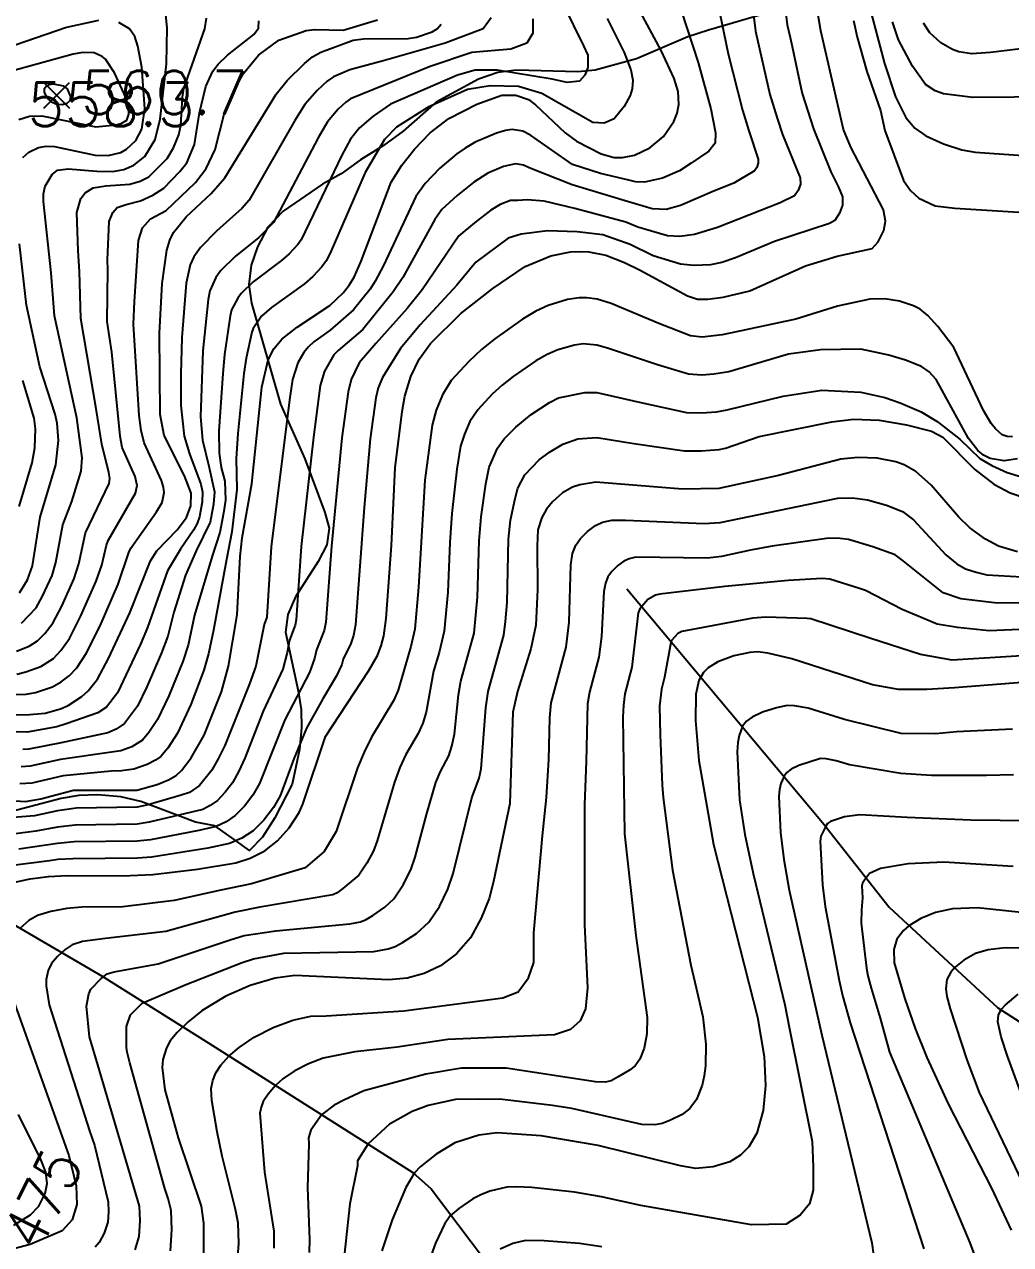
# Model space of a CAD drawing. Extents: x 197794 to 200030, y 561152 to 563931.
# Drawn here: x 198670.1 to 198874.4, y 561755.9 to 562008.5 of the extents above; entities that cross this region are included whole.
import ezdxf
from ezdxf.enums import TextEntityAlignment as Align

# ---------------------------------------------------------------- set-up
doc = ezdxf.new("R2010")
doc.units = 0
for name, color, linetype in [('E0022112', 5, 'CONTINUOUS'), ('F0017111', 30, 'CONTINUOUS'), ('F0017114', 7, 'CONTINUOUS'), ('F0017131', 7, 'CONTINUOUS'), ('F0027132', 7, 'CONTINUOUS'), ('F0027217', 7, 'CONTINUOUS'), ('G0037213', 32, 'CONTINUOUS')]:
    doc.layers.add(name, color=color, linetype=linetype)
doc.styles.add('HIST', font='romans.shx', dxfattribs={"bigfont": 'ngsw.shx'})
doc.styles.add('NGSW', font='romans.shx', dxfattribs={"bigfont": 'ngsw.shx'})

# ---------------------------------------------------------------- blocks, each defined once
blk = doc.blocks.new('F0027217')
at = {"layer": 'F0027217'}
for p, q in [((-2.652, 2.652), (2.652, -2.652)), ((-2.652, -2.652), (2.652, 2.652))]:
    blk.add_line(p, q, dxfattribs=at)

msp = doc.modelspace()

# ---------------------------------------------------------------- linework, layer by layer
at = {"layer": 'E0022112', "flags": 128}
for points in [[(198794.875, 561891.691), (198835.444, 561843.268), (198849.204, 561825.789), (198871.701, 561804.949), (198921.91, 561772.727), (198929.326, 561768.22), (198978.113, 561750.364), (198988.514, 561747.653), (199022.448, 561743.682), (199055.862, 561759.623)], [(198585.873, 561884.282), (198626.486, 561847.44), (198632.957, 561842.543), (198686.247, 561811.467), (198708.316, 561797.604), (198750.543, 561770.833), (198754.322, 561767.458), (198787.275, 561723.826), (198810.8, 561694.097)]]:
    msp.add_lwpolyline(points, dxfattribs=at)
at = {"layer": 'F0017111'}
for points, elevation in [([(198813.66, 562013.15), (198815.89, 562002.43), (198818.86, 561990.79), (198820.12, 561986.52), (198822.07, 561980.63), (198822.08, 561979.78), (198821.78, 561978.92), (198821.3, 561978.18), (198817.06, 561975.64), (198813.01, 561974.06), (198805.98, 561971.03), (198803.05, 561970.2), (198800.12, 561970.36), (198794.54, 561971.99), (198783.54, 561975.32), (198774.68, 561978.83), (198773.45, 561979.42), (198771.79, 561979.69), (198769.37, 561979.14), (198766.08, 561977.7), (198763.19, 561975.9), (198759.71, 561973.09), (198756.59, 561970.18), (198755.14, 561968.13), (198748.5, 561956.12), (198746.49, 561953.18), (198740.23, 561945.37), (198735.09, 561941.01), (198734.19, 561940.09), (198732.27, 561936.75), (198731.4, 561933.74), (198729.98, 561923.07), (198727.46, 561900.43), (198726.41, 561885.26), (198726.2, 561884.13), (198725.03, 561881.02), (198724.55, 561878.48), (198723.6, 561875.02), (198719.59, 561866.35), (198715.78, 561856.6), (198714.55, 561853.92), (198713.18, 561851.53), (198711.69, 561849.57), (198710.08, 561847.84), (198708.61, 561846.8), (198707.06, 561846), (198695.97, 561843.35), (198693.46, 561842.94), (198680.61, 561842.77), (198676.96, 561842.34), (198672.45, 561841.49), (198666.61, 561840.73)], 490), ([(198827.55, 562012.9), (198828.08, 562008.47), (198828.71, 562005.8), (198829.14, 562003.96), (198830.92, 561995.44), (198831.2, 561994.21), (198833.58, 561986.94), (198837.15, 561977.99), (198838.72, 561974.85), (198839.53, 561972.84), (198839.55, 561971.13), (198838.94, 561969.42), (198837.98, 561967.94), (198836.83, 561967.29), (198825.5, 561963.61), (198817.37, 561960.17), (198814.57, 561959.26), (198812.22, 561958.78), (198808.73, 561958.58), (198805.98, 561958.91), (198800.36, 561960.63), (198795.6, 561962.96), (198789.93, 561964.99), (198784.59, 561965.57), (198778.44, 561965.8), (198772.98, 561965.11), (198770.29, 561964.25), (198763.6, 561959.31), (198759.64, 561954.57), (198752.1, 561946.31), (198748, 561941.42), (198744.27, 561935.4), (198743.36, 561933.27), (198742.88, 561931.21), (198741.73, 561922.72), (198740.45, 561908.5), (198738.67, 561884.25), (198738.24, 561881.99), (198737.72, 561880.36), (198736.13, 561877.09), (198735.82, 561875.98), (198734.75, 561873.68), (198731.9, 561868.92), (198728.54, 561862.81), (198725.93, 561856.45), (198723.11, 561848.81), (198721.7, 561846.37), (198719.72, 561843.75), (198717.51, 561841.59), (198715.13, 561840.04), (198712.61, 561838.95), (198708.07, 561837.96), (198696.44, 561836.11), (198693.52, 561835.89), (198680.16, 561835.79), (198677.02, 561835.6), (198675.31, 561835.35), (198666.08, 561834.15)], 480), ([(198806.24, 562011.2), (198809.66, 562000.62), (198812.26, 561991.04), (198813.26, 561986.11), (198813.18, 561983.93), (198811.84, 561982.26), (198808.2, 561979.78), (198805.81, 561978.22), (198802.3, 561976.72), (198798.51, 561975.86), (198796.69, 561975.96), (198795.29, 561976.26), (198789.46, 561977.64), (198783.66, 561979.49), (198774.96, 561985.63), (198773.32, 561986.42), (198771.1, 561986.78), (198769.72, 561986.59), (198767.88, 561986.04), (198763.5, 561984.12), (198761.38, 561982.93), (198759.64, 561981.73), (198756.12, 561978.74), (198753.09, 561975.61), (198751.16, 561972.88), (198744.48, 561958.63), (198742.79, 561955.4), (198741.7, 561953.74), (198738.25, 561949.43), (198733.42, 561945.23), (198730.07, 561942.81), (198728.92, 561941.75), (198728, 561940.61), (198726.72, 561938.49), (198725.66, 561935), (198724.98, 561930.77), (198721.24, 561900.37), (198720.29, 561885.77), (198719.8, 561884.28), (198718.02, 561875.68), (198716.72, 561872), (198711.61, 561859.25), (198710.27, 561856.48), (198708.92, 561854.12), (198706.36, 561850.97), (198704.29, 561849.52), (198702.57, 561848.92), (198695.73, 561846.97), (198693.43, 561846.47), (198680.84, 561846.26), (198676.93, 561845.71), (198672.2, 561844.7), (198666.96, 561844.28)], 495), ([(198820.85, 562012.72), (198821.55, 562007.14), (198824.5, 561993.99), (198826.05, 561989.12), (198827.14, 561985.77), (198830.8, 561976.74), (198830.82, 561975.45), (198830.36, 561974.17), (198829.64, 561973.06), (198826.66, 561971.56), (198813.64, 561966.46), (198808.9, 561965.01), (198805.89, 561964.6), (198803.3, 561964.76), (198797.15, 561966.57), (198794.7, 561967.57), (198784.12, 561970.44), (198777.74, 561971.95), (198774.26, 561972.18), (198772.28, 561972.07), (198770.78, 561972.07), (198768.67, 561971.27), (198766.74, 561970.08), (198763.3, 561967.44), (198760.09, 561964.74), (198752.51, 561953.6), (198749.36, 561949.69), (198742.9, 561942.47), (198739.46, 561938.43), (198737.81, 561935.01), (198737.14, 561932.47), (198735.85, 561922.9), (198733.69, 561900.49), (198732.54, 561884.76), (198732.22, 561883.06), (198730.58, 561879.05), (198730.18, 561877.23), (198729.17, 561874.35), (198724.07, 561864.58), (198718.83, 561851.36), (198717.44, 561848.95), (198715.71, 561846.66), (198713.79, 561844.71), (198711.87, 561843.42), (198709.84, 561842.47), (198706.24, 561841.61), (198696.21, 561839.73), (198693.49, 561839.42), (198680.39, 561839.28), (198676.99, 561838.97), (198668.98, 561837.77)], 485), ([(198781.72, 562012.64), (198785.89, 562004.1), (198786.81, 562002.15), (198786.81, 561999.58), (198786.19, 561998.04), (198785.06, 561996.81), (198782.5, 561996.5), (198779.42, 561997.22), (198768.01, 561999.07), (198763.49, 561999.07), (198759.8, 561998.04), (198745.93, 561991.99), (198742.34, 561989.52), (198739.48, 561987.1), (198737.66, 561984.77), (198735.84, 561981.47), (198727.4, 561963.92), (198726.72, 561962.94), (198724.94, 561961.03), (198723.38, 561959.62), (198717.51, 561955.21), (198715.01, 561952.84), (198714.32, 561951.87), (198713, 561949.45), (198712.7, 561948.17), (198711.57, 561940.19), (198711.21, 561936.22), (198710.39, 561924.29), (198710.42, 561919.75), (198710.89, 561916.77), (198711.59, 561913.94), (198711.75, 561910.02), (198711.31, 561907.36), (198710.57, 561903.36), (198709, 561898.42), (198705.35, 561886.19), (198704.02, 561880.02), (198702.89, 561876.6), (198700.02, 561869.55), (198697.69, 561864.6), (198695.91, 561861.94), (198694.58, 561860.37), (198692.34, 561858.98), (198690.11, 561858.12), (198688.18, 561857.85), (198677.57, 561856.32), (198671.33, 561854.96), (198669.46, 561854.85)], 510), ([(198669.53, 561884.54), (198672.53, 561887.72), (198673.87, 561890.15), (198675.83, 561894.4), (198676.62, 561897.09), (198678.05, 561904.89), (198679.9, 561909.75), (198681.89, 561916.04), (198682.06, 561918.77), (198680.97, 561927.06), (198676.36, 561948.22), (198675.68, 561957.07), (198674.09, 561971.86), (198674.05, 561973.48), (198674.42, 561975.03), (198675.83, 561977.43), (198676.98, 561978.34), (198679.16, 561978.63), (198685.12, 561978.17), (198688.39, 561978.06), (198690.69, 561978.52), (198692.76, 561979.38), (198695.08, 561981.2), (198697.21, 561984.69), (198698.25, 561988.93), (198699.53, 562000.34), (198699.67, 562007.79), (198699.28, 562011.89)], 545), ([(198845.51, 562010.88), (198848.24, 562000.45), (198850.53, 561993.56), (198852.65, 561989.24), (198854.54, 561987.04), (198856.8, 561985.45), (198860.47, 561983.83), (198864.28, 561982.56), (198867.01, 561982.09), (198885.87, 561980.76)], 465), ([(198655.68, 561869.47), (198670.47, 561869.88), (198672.41, 561870.21), (198675.95, 561871.36), (198677.71, 561872.4), (198679.39, 561873.63), (198680.96, 561875.32), (198682.92, 561878.26), (198685.77, 561884.02), (198689.51, 561892.66), (198691.73, 561899.22), (198692.16, 561900.09), (198697.5, 561907.6), (198698.62, 561909.57), (198699.02, 561911.6), (198698.91, 561912.75), (198698.51, 561914.1), (198694.93, 561921.92), (198694.29, 561924.42), (198693.89, 561927.57), (198692.69, 561946.45), (198692.94, 561951.18), (198693.73, 561963.76), (198694.59, 561966.4), (198696.25, 561968.29), (198699.47, 561970.01), (198705.54, 561975.8), (198707.75, 561978.7), (198709.59, 561982.63), (198711.54, 561990.2), (198713.33, 561994.46), (198715.42, 561998.29), (198718.58, 562002.16), (198722.81, 562005.26), (198728.44, 562007.25), (198730.24, 562007.5), (198736.14, 562007.36), (198743.23, 562009.49)], 530), ([(198766.78, 562009.87), (198765.14, 562007.61), (198757.23, 562004.63), (198744.7, 562001.04), (198737.53, 561999.09), (198734.15, 561997.7), (198732.81, 561996.78), (198730.72, 561994.83), (198728.16, 561991.92), (198726.09, 561988.66), (198716.66, 561972.14), (198715.11, 561970.43), (198709.97, 561965.81), (198706.55, 561962.34), (198705.18, 561960.4), (198704.44, 561958.72), (198703.64, 561954.95), (198702.69, 561943.71), (198702.49, 561936.18), (198702.53, 561929.65), (198703.2, 561923.3), (198704.3, 561919.62), (198706.62, 561913.32), (198706.97, 561911.69), (198706.93, 561909.69), (198706.34, 561906.55), (198705.92, 561905.19), (198705.13, 561903.8), (198702.42, 561899.91), (198699.72, 561895.37), (198695.6, 561883.69), (198694.12, 561880.19), (198689.39, 561870.17), (198687.09, 561867.18), (198685.3, 561866.02), (198678.75, 561863.72), (198676.85, 561863.09), (198670.71, 561862.02), (198656.93, 561862.43)], 520), ([(198668.46, 561878.76), (198671.1, 561879.77), (198672.82, 561880.9), (198674.31, 561882.42), (198675.99, 561884.57), (198677.83, 561888.11), (198680.39, 561893.82), (198681.38, 561896.85), (198682.76, 561903.29), (198687.63, 561913.46), (198687.83, 561914.48), (198687.58, 561915.73), (198686.15, 561921.6), (198684.99, 561928.92), (198681.81, 561947.63), (198681.54, 561957.39), (198681.23, 561961.65), (198680.99, 561969.62), (198681.8, 561972.49), (198682.72, 561973.69), (198684.32, 561974.72), (198686.96, 561975.12), (198691.95, 561975.47), (198694.08, 561976.04), (198695.85, 561976.96), (198699.69, 561980.74), (198700.97, 561983), (198702.11, 561985.64), (198702.52, 561987.6), (198702.82, 561993.49), (198703.16, 561995.28), (198707.49, 562007.59), (198707.8, 562009.85)], 540), ([(198668.54, 561874.02), (198670.43, 561874.49), (198673.52, 561875.56), (198676.1, 561877.27), (198677.64, 561878.87), (198679.46, 561881.41), (198681.8, 561886.07), (198684.95, 561893.24), (198686.14, 561896.6), (198687.08, 561900.73), (198687.46, 561901.69), (198693.13, 561911.51), (198693.43, 561913.04), (198693.04, 561914.92), (198690.38, 561920.93), (198689.94, 561923.28), (198688.2, 561940.68), (198687.25, 561947.04), (198687.39, 561957.7), (198687.34, 561959.82), (198687.65, 561967.73), (198688.4, 561969.62), (198689.31, 561970.59), (198691.15, 561971.22), (198694.13, 561971.97), (198696.72, 561973.17), (198699.01, 561974.61), (198702.3, 561978.1), (198703.75, 561979.88), (198705.35, 561983.66), (198706.39, 561990.19), (198707.7, 561995.64), (198709.16, 561998.82), (198710.21, 562000.29), (198712.14, 562002.17), (198717.6, 562006.43), (198718.56, 562007.78), (198718.68, 562009.26)], 535), ([(198790.82, 562009.77), (198794.36, 562002.7), (198795.73, 561999.15), (198796.1, 561997), (198796.01, 561995.22), (198795.6, 561993.81), (198794.3, 561991.56), (198792.25, 561989.01), (198790.2, 561988.09), (198787.84, 561988.19), (198777.26, 561994.25), (198772.43, 561995.68), (198766.58, 561995.79), (198761.85, 561995.07), (198753.74, 561991.37), (198747.16, 561987.26), (198744.7, 561984.7), (198740.72, 561977.87), (198733.65, 561961.64), (198732.65, 561959.64), (198731.74, 561958.34), (198729.86, 561956.33), (198728.14, 561954.85), (198721.28, 561949.91), (198719.23, 561948.09), (198717.49, 561945.54), (198717.24, 561944.78), (198716.06, 561939.43), (198715.57, 561936.24), (198714.31, 561923.86), (198713.94, 561918.67), (198714.1, 561912.22), (198713.08, 561903.44), (198711.99, 561897.71), (198709.24, 561883.1), (198708.23, 561878.18), (198707.27, 561874.81), (198704.57, 561867.71), (198701.84, 561861.82), (198699.78, 561858.67), (198698.33, 561856.97), (198697.25, 561856.17), (198695.55, 561855.31), (198692.8, 561854.35), (198690.23, 561854), (198688.11, 561853.93), (198678.11, 561852.95), (198671.63, 561851.43), (198669.15, 561851.29)], 505), ([(198775.41, 562009.66), (198775.41, 562006.69), (198774.18, 562004.63), (198770.89, 562003.4), (198762.78, 562002.68), (198754.15, 561999.81), (198737.68, 561993.12), (198736.67, 561992.43), (198735.1, 561990.96), (198732.91, 561988.35), (198730.96, 561985.06), (198721.69, 561967.54), (198718.63, 561964.39), (198713.74, 561960.51), (198710.78, 561957.59), (198709.75, 561956.14), (198708.52, 561953.36), (198708.17, 561951.56), (198707.07, 561940.95), (198706.57, 561927.31), (198706.96, 561922.44), (198708.3, 561917.09), (198709.46, 561911.78), (198709.25, 561909.23), (198708.56, 561905.48), (198705.71, 561899.51), (198703.44, 561894.5), (198701.06, 561886.81), (198699.81, 561881.86), (198698.5, 561878.4), (198695.48, 561871.4), (198693.54, 561867.39), (198690.84, 561863.77), (198689.12, 561862.65), (198687.41, 561861.88), (198677.7, 561859.81), (198671.02, 561858.49), (198669.77, 561858.42)], 515), ([(198841.86, 562009.31), (198842.58, 562005.88), (198844.62, 561998.77), (198847.43, 561990.72), (198848.32, 561986.57), (198852.16, 561976.23), (198853.61, 561974.16), (198855.38, 561972.52), (198858.73, 561970.96), (198862.84, 561970.45), (198877.15, 561969.61)], 470), ([(198883.61, 561993.56), (198866.53, 561993.39), (198860.5, 561994.17), (198858.73, 561994.75), (198856.72, 561996.07), (198854.02, 561999.86), (198851.18, 562005.34), (198849.93, 562009.05)], 460), ([(198883.31, 562004.28), (198870.2, 562002.71), (198866.35, 562002.47), (198863.64, 562002.87), (198862.36, 562003.31), (198859.9, 562004.7), (198857.64, 562006.79), (198856.34, 562008.8)], 455), ([(198668.92, 561988.87), (198671.17, 561989.5), (198673.71, 561989.59), (198684.9, 561987.35), (198689.06, 561987.73), (198690.17, 561988.03), (198691.29, 561988.7), (198691.77, 561989.94), (198691.7, 561991.27), (198691.18, 561993.24), (198688.74, 561998.48), (198686.88, 562001.35), (198686.21, 562001.91), (198684.54, 562002.61), (198682.23, 562002.68), (198680.18, 562002.38), (198652.85, 561994.84)], 555), ([(198874.78, 561923.17), (198873.68, 561923.18), (198872.64, 561923.57), (198871.22, 561924.78), (198870.36, 561925.87), (198868.74, 561928.62), (198862.59, 561941.63), (198859.33, 561945.95), (198857.24, 561948.24), (198855.65, 561949.55), (198854.28, 561950.28), (198851.36, 561951.23), (198848.32, 561951.7), (198845.18, 561951.66), (198838.54, 561950.22), (198829.87, 561947.49), (198816.31, 561944.61), (198814.63, 561944.24), (198810.5, 561943.78), (198808.08, 561944.04), (198801.53, 561946.59), (198791.67, 561950.75), (198788.73, 561951.61), (198786.57, 561951.92), (198785.02, 561951.92), (198782.62, 561951.58), (198778.56, 561950.33), (198776.01, 561949.15), (198773.26, 561947.51), (198767.56, 561943.46), (198764.79, 561941.19), (198762.18, 561938.77), (198758.52, 561934.78), (198756.7, 561931.86), (198755.39, 561928.64), (198754.54, 561925.59), (198753.04, 561914.19), (198751.71, 561892.03), (198750.94, 561883.33), (198750.14, 561879.7), (198747.5, 561870.66), (198746.59, 561868.65), (198741.99, 561860.93), (198740.46, 561857.87), (198739.09, 561854.6), (198734.7, 561841.42), (198732.16, 561837.3), (198728.26, 561833.9), (198717.13, 561830.61), (198710.8, 561829.27), (198701.16, 561827.17), (198690.52, 561825.82), (198681.98, 561825.75), (198678.91, 561825.46), (198675.61, 561824.88), (198672.8, 561824.04), (198671.02, 561823), (198669.17, 561821.38)], 470), ([(198875.82, 561918.62), (198873.06, 561918.2), (198870.16, 561918.68), (198868.79, 561919.34), (198867.61, 561920.29), (198865.66, 561922.83), (198858.92, 561935), (198857.5, 561936.59), (198855.9, 561937.7), (198852.59, 561939.03), (198849.17, 561940.04), (198843.35, 561941.3), (198835, 561941.17), (198828.36, 561940.23), (198816, 561936.63), (198812.89, 561936.12), (198810.42, 561935.93), (198807.67, 561936.1), (198801.21, 561938.07), (198790.86, 561941.51), (198788.65, 561942.15), (198785.87, 561942.39), (198784.07, 561942.13), (198780.62, 561941.12), (198778.35, 561940.17), (198776.05, 561938.88), (198771.32, 561935.63), (198769.04, 561933.82), (198767.02, 561931.97), (198764.02, 561928.74), (198762.39, 561926.32), (198761.25, 561923.71), (198760.46, 561921.22), (198759.66, 561916.44), (198758.66, 561907.27), (198758.24, 561901.27), (198757.83, 561890.97), (198757.08, 561882.92), (198756.02, 561878.48), (198754.87, 561874.64), (198753.33, 561866.13), (198752.62, 561863.89), (198751.66, 561861.72), (198749.13, 561857.38), (198747.9, 561854.71), (198746.75, 561851.62), (198743.16, 561839.48), (198742.41, 561837.44), (198741.03, 561834.85), (198739.39, 561832.41), (198736.08, 561829.63), (198734.86, 561828.74), (198733.98, 561828.31), (198718.86, 561825.79), (198713.73, 561824.7), (198699.37, 561820.75), (198686.92, 561819.27), (198682.14, 561818.62), (198680.03, 561817.99), (198678.52, 561817), (198676.96, 561815.56), (198675.69, 561814.09), (198675.03, 561812.66), (198674.64, 561810.8), (198674.61, 561809.48), (198675.24, 561805.51), (198683.65, 561779.28), (198684.64, 561776.51), (198687.45, 561764.74), (198687.54, 561762.71), (198687.4, 561760.54), (198686.62, 561758.27), (198685.61, 561756.31), (198684.78, 561755.36)], 465), ([(198669.02, 561908.74), (198671.68, 561917.77), (198672.26, 561920.84), (198672.43, 561924.82), (198672.14, 561927.01), (198669.81, 561934.8)], 555), ([(198693.05, 561754.81), (198693.89, 561757.57), (198694.1, 561760.83), (198693.96, 561763.87), (198685.31, 561793.1), (198683.59, 561798.92), (198682.94, 561805.25), (198683.46, 561807.81), (198683.9, 561808.77), (198686.02, 561810.99), (198687.26, 561811.94), (198688.67, 561812.36), (198697.79, 561814.01), (198712.72, 561819.03), (198715.63, 561819.9), (198722.16, 561820.87), (198737.52, 561822.33), (198739.71, 561822.72), (198740.87, 561823.19), (198742.25, 561824.03), (198744.74, 561825.79), (198746.61, 561827.52), (198748.56, 561830.39), (198750.13, 561833.47), (198751.05, 561836.09), (198753.43, 561845.13), (198755.34, 561851.54), (198756.27, 561853.83), (198758, 561857.09), (198758.66, 561859.13), (198759.16, 561861.61), (198760.03, 561869.69), (198760.5, 561872.52), (198763.23, 561882.51), (198763.95, 561889.92), (198764.29, 561901.59), (198764.74, 561906.58), (198765.69, 561913.39), (198766.37, 561916.86), (198768.08, 561920.78), (198769.51, 561922.7), (198771.86, 561925.17), (198775.08, 561927.79), (198778.84, 561930.24), (198780.7, 561931.19), (198786.17, 561932.33), (198788.7, 561932.33), (198797.79, 561930.25), (198807.26, 561928.17), (198810.34, 561928.08), (198813.44, 561928.34), (198815.69, 561928.72), (198827.29, 561931.54), (198835.24, 561932.8), (198843.33, 561932.36), (198848.29, 561931.26), (198851.48, 561930.19), (198855.87, 561928.33), (198859.18, 561926.32), (198863.87, 561922.67), (198868, 561918.68), (198870.5, 561917.19), (198873.65, 561915.73), (198876.63, 561914.87)], 460), ([(198700.38, 561754.6), (198700.66, 561758.94), (198700.48, 561762.99), (198699.85, 561765.46), (198699.19, 561767.53), (198691.91, 561793.53), (198691.38, 561795.77), (198691.24, 561796.72), (198691.28, 561801.03), (198692.11, 561803.44), (198694.49, 561805.89), (198703.37, 561809.69), (198715.24, 561814.33), (198717.54, 561815.1), (198723.85, 561816.24), (198742.51, 561816.61), (198745.43, 561817.13), (198746.88, 561817.64), (198748.42, 561818.43), (198751.35, 561820.33), (198753.84, 561822.64), (198756.1, 561825.92), (198757.84, 561829.5), (198758.93, 561832.7), (198762.79, 561848.38), (198764.33, 561852.46), (198764.69, 561854.37), (198765.68, 561867), (198766.13, 561870.4), (198769.38, 561882.09), (198769.77, 561884.94), (198770.07, 561888.86), (198770.34, 561901.92), (198770.81, 561905.88), (198771.72, 561910.35), (198772.29, 561912.5), (198773.77, 561915.24), (198776.7, 561918.36), (198778.84, 561919.96), (198781.62, 561921.6), (198784.74, 561922.71), (198788.7, 561923.01), (198796.32, 561921.78), (198806.85, 561920.24), (198810.27, 561920.23), (198813.99, 561920.55), (198815.3, 561920.79), (198822.26, 561923.21), (198837.35, 561926.26), (198841.82, 561926.81), (198847.12, 561926.62), (198852.84, 561925.63), (198857.96, 561924.3), (198860.3, 561923.05), (198866.95, 561916.35), (198870.87, 561913.33), (198874.29, 561911.52), (198877.71, 561910.35)], 455), ([(198714.08, 561750.67), (198714.5, 561756.12), (198714.37, 561760.39), (198713.84, 561763.18), (198711.04, 561774.19), (198710, 561779.25), (198708.96, 561785.74), (198708.8, 561788.25), (198709.14, 561789.88), (198709.75, 561791.44), (198710.82, 561793.03), (198712.48, 561794.9), (198714.57, 561796.71), (198717.7, 561798.82), (198721.66, 561800.88), (198725.73, 561802.39), (198729.43, 561803.22), (198732.6, 561803.29), (198748.67, 561804.29), (198769.19, 561807.02), (198772.4, 561808.26), (198774.49, 561811.1), (198775.61, 561814.3), (198775.61, 561820.47), (198777.43, 561840.53), (198778.27, 561848.44), (198778.72, 561856.31), (198778.91, 561864.98), (198779.24, 561868.05), (198782.31, 561879.6), (198782.91, 561884.79), (198783.26, 561896.67), (198783.66, 561899.02), (198784.35, 561900.71), (198785.31, 561902.11), (198786.74, 561903.57), (198788.42, 561904.77), (198789.87, 561905.44), (198791.79, 561905.87), (198794.61, 561905.92), (198810.89, 561905.22), (198814.22, 561905.4), (198838.59, 561910.41), (198841.6, 561910.48), (198844.74, 561910.12), (198848.66, 561909.02), (198852, 561907.68), (198854.25, 561905.99), (198860.97, 561898.68), (198863.2, 561896.84), (198865.06, 561895.8), (198867.25, 561895.12), (198869.48, 561894.58), (198879.1, 561893.99)], 445), ([(198898.02, 561888.91), (198871.61, 561888.71), (198864.06, 561889.63), (198860.41, 561890.81), (198852.14, 561897.44), (198850.45, 561898.7), (198845.85, 561900.39), (198840.82, 561901.89), (198838.47, 561902.16), (198836.21, 561902.11), (198824.99, 561900.47), (198820.53, 561899.7), (198814.51, 561898.35), (198811.59, 561898.05), (198796.77, 561898.24), (198795.34, 561897.91), (198794.25, 561897.41), (198792.99, 561896.51), (198791.79, 561895.29), (198790.95, 561894.13), (198790.43, 561892.86), (198790.13, 561891.1), (198789.62, 561881.77), (198789.1, 561877.53), (198787.15, 561870.27), (198786.71, 561867.83), (198786.48, 561855.92), (198786.11, 561847.04), (198786.1, 561822.09), (198786.72, 561809.05), (198786.32, 561804.69), (198785.23, 561802.24), (198783.23, 561800.42), (198779.87, 561799.34), (198757.79, 561798.39), (198747.31, 561796.76), (198738.55, 561795.78), (198732.02, 561794.47), (198728.96, 561793.34), (198725.99, 561791.8), (198723.65, 561790.22), (198722.08, 561788.86), (198720.61, 561787.08), (198719.59, 561785.51), (198719.13, 561784.34), (198718.87, 561783.12), (198719.87, 561770.9), (198721.75, 561758.66), (198721.79, 561755.19)], 440), ([(198882.69, 561883.53), (198869.95, 561883), (198863.35, 561883.67), (198859.17, 561884.35), (198851.89, 561887.36), (198844.31, 561891.32), (198843.05, 561891.76), (198836.9, 561893.66), (198835.34, 561893.84), (198828.29, 561893.4), (198815.16, 561892.12), (198801.75, 561890.6), (198800.8, 561890.39), (198799.23, 561889.45), (198797.55, 561887.54), (198797.2, 561886.7), (198795.89, 561875.45), (198794.48, 561869.91), (198794.19, 561867.6), (198794.08, 561865.11), (198794.37, 561840.97), (198796.72, 561819.87), (198799.07, 561802.89), (198799.02, 561799.53), (198798.49, 561796.56), (198797.59, 561794.3), (198796.59, 561792.92), (198795.41, 561792.01), (198793.12, 561790.61), (198791.62, 561789.84), (198790.41, 561789.52), (198788.39, 561789.59), (198769.89, 561792.41), (198760.64, 561792.45), (198753.24, 561791.21), (198746.08, 561789.24), (198740.4, 561787.76), (198736.27, 561785.81), (198734.29, 561784.78), (198731.68, 561782.81), (198729.43, 561779.58), (198728.95, 561777.99), (198729.03, 561776.74), (198728.71, 561767.62), (198729.13, 561756.94), (198729.07, 561754.25)], 435), ([(198884.48, 561878.3), (198862.27, 561876.89), (198855.7, 561878.08), (198845.43, 561881.38), (198832.99, 561885.43), (198832.2, 561885.52), (198823.68, 561885.82), (198820.95, 561885.61), (198806.26, 561882.86), (198805.48, 561882.39), (198804.15, 561880.96), (198803.97, 561880.53), (198802.68, 561873.38), (198802.05, 561870.87), (198801.66, 561867.37), (198801.81, 561861.46), (198802.17, 561851), (198802.44, 561848.45), (198804.37, 561833.45), (198808.11, 561813.77), (198809.27, 561809.06), (198810.59, 561803.04), (198811.25, 561797.38), (198811.19, 561792.89), (198810.93, 561790.86), (198810.48, 561788.93), (198809.28, 561785.92), (198807.94, 561784.09), (198806.37, 561782.87), (198803.8, 561781.57), (198802.18, 561780.96), (198800.68, 561780.67), (198797.99, 561780.76), (198783.52, 561784.08), (198779.49, 561784.69), (198769.16, 561785.91), (198764.1, 561786.03), (198759.41, 561785.91), (198753.73, 561784.67), (198750.4, 561783.44), (198745.71, 561780.85), (198741.28, 561776.77), (198739.11, 561773.27), (198739.07, 561772.23), (198737.54, 561764.33), (198735.73, 561747.79)], 430), ([(198874.73, 561862.65), (198863.18, 561862.04), (198858.8, 561861.62), (198851.69, 561861.69), (198839.98, 561864.61), (198832.42, 561866.93), (198829.58, 561867.48), (198828.09, 561867.54), (198825.86, 561867.06), (198822.95, 561866.12), (198820.83, 561865.13), (198819.64, 561864.26), (198818.87, 561863.21), (198818.12, 561861.32), (198817.85, 561859.85), (198817.75, 561857.9), (198818.24, 561847.97), (198819.34, 561840.84), (198821.06, 561832.71), (198827.58, 561805.54), (198828.5, 561800.91), (198833.24, 561777.24), (198833.5, 561772), (198833.5, 561767.14), (198832.73, 561764.32), (198830.81, 561762.02), (198827.87, 561760.1), (198820.7, 561759.97), (198797.75, 561763.99), (198789.67, 561765.81), (198784.05, 561766.76), (198775.18, 561767.7), (198772.06, 561767.84), (198770.01, 561767.76), (198766.51, 561766.94), (198764.63, 561766.23), (198762.98, 561765.37), (198760.11, 561763.39), (198758.3, 561761.83), (198757.11, 561760.11), (198755.28, 561756.22), (198754.11, 561752.96)], 420), ([(198874.95, 561853.18), (198869.36, 561853.05), (198857.99, 561853.02), (198851.6, 561853.44), (198840.99, 561855.25), (198838.26, 561856.06), (198836.14, 561856.47), (198835.02, 561856.52), (198830.53, 561855.06), (198828.94, 561854.32), (198828.05, 561853.67), (198827.47, 561852.88), (198826.77, 561851.34), (198826.47, 561850.15), (198826.36, 561848.65), (198826.73, 561841.21), (198827.38, 561835.63), (198828.52, 561829.3), (198835.26, 561799.28), (198845.66, 561756.27), (198846, 561753.79)], 415), ([(198902.58, 561843.39), (198866.15, 561843.76), (198852.96, 561844.35), (198843.11, 561844.86), (198840, 561844.44), (198837.05, 561843.51), (198836.46, 561843.07), (198836.07, 561842.55), (198835.08, 561840.44), (198834.96, 561839.4), (198835.42, 561830.42), (198835.98, 561825.89), (198838.88, 561810.58), (198839.58, 561807.5), (198841.16, 561801.81), (198856.43, 561755.03)], 410), ([(198874.92, 561834.18), (198860.53, 561835.1), (198853.13, 561834.76), (198847.4, 561833.77), (198845.17, 561832.7), (198844.08, 561831.38), (198843.7, 561830.74), (198843.57, 561830.16), (198843.7, 561827.68), (198843.46, 561825.22), (198843.45, 561822.48), (198844.54, 561813.11), (198844.78, 561811.52), (198845.46, 561809), (198847.34, 561802.76), (198849.26, 561795.74), (198865.96, 561756.27), (198866.83, 561753.85)], 405), ([(198876.38, 561817.26), (198873.21, 561817.36), (198869.74, 561816.95), (198867.12, 561816.17), (198864.67, 561814.76), (198862.98, 561813.44), (198862, 561812.33), (198861.18, 561810.78), (198860.94, 561808.83), (198861.19, 561807.25), (198861.87, 561804.72), (198865.31, 561794.13), (198867.89, 561787.42), (198878.46, 561765.21)], 395), ([(198667.24, 561808.19), (198679.33, 561774.36), (198680.85, 561768.06), (198680.97, 561764.18), (198680, 561761.03), (198677.94, 561758.73), (198671.27, 561755.94), (198659.78, 561752.87)], 470), ([(198882.48, 561771.02), (198873.7, 561794.88), (198872.39, 561798.95), (198871.7, 561802.03), (198871.88, 561803.49), (198872.49, 561804.65), (198873.23, 561805.49), (198875.94, 561807.76)], 390), ([(198789.73, 561755.47), (198785.05, 561756.1), (198777.79, 561756.69), (198773.91, 561756.73), (198771.28, 561756.11), (198768.64, 561754.94)], 415)]:
    msp.add_lwpolyline(points, dxfattribs=dict(at, elevation=elevation))
at = {"layer": 'F0017111', "elevation": 560, "flags": 128}
msp.add_lwpolyline([(198674.17, 561994.53), (198674.74, 561993.33), (198675.56, 561992.54), (198676.74, 561992.04), (198677.96, 561991.96), (198678.97, 561992.23), (198679.6, 561992.76), (198679.75, 561993.54), (198679.05, 561995.2), (198678.24, 561995.74), (198676.1, 561996.17), (198675.23, 561996.03), (198674.59, 561995.68), (198674.17, 561995.14)], close=True, dxfattribs=at)
at = {"layer": 'F0017114'}
for points, elevation in [([(198667.31, 561847.83), (198670.36, 561847.62), (198673.53, 561848.2), (198680.26, 561849.97), (198693.39, 561850), (198697.6, 561851.18), (198699.95, 561852.1), (198701.52, 561853.04), (198702.65, 561854.09), (198704.66, 561856.7), (198707.32, 561861.37), (198710.9, 561870.35), (198712.41, 561875.69), (198714.16, 561886.27), (198714.8, 561898.36), (198715.22, 561902.26), (198717.18, 561913.43), (198719.28, 561933.44), (198720.57, 561939.08), (198721.77, 561941.39), (198723.46, 561943.34), (198726.63, 561945.87), (198733.39, 561950.31), (198736.16, 561952.96), (198737.38, 561954.53), (198738.43, 561956.21), (198739.87, 561959.52), (198746.1, 561975.89), (198748.25, 561979.37), (198750.92, 561982.73), (198754.16, 561986.05), (198758.02, 561989.06), (198763.8, 561992.02), (198768.97, 561993.86), (198771.86, 561993.88), (198774.51, 561992.97), (198775.96, 561991.9), (198782.14, 561986.08), (198784.44, 561984.38), (198789.54, 561981.71), (198792.28, 561980.98), (198793.96, 561980.95), (198796.5, 561981.45), (198799.66, 561982.96), (198802.48, 561985.35), (198804.61, 561988.42), (198805.28, 561990.15), (198805.63, 561991.94), (198805.51, 561994.61), (198804.71, 561997.32), (198801.98, 562003.14), (198795.77, 562014.7)], 500), ([(198685.46, 562009.36), (198678.81, 562007.87), (198663.88, 562002.8), (198658.34, 562001.34), (198656.38, 562001.11), (198652.7, 562001.16), (198647.15, 562002.39), (198641.41, 562005.04), (198632.3, 562010.76)], 550), ([(198666.85, 561830.65), (198671.3, 561831.62), (198675.1, 561832.11), (198678.99, 561832.34), (198690.43, 561832.23), (198696.68, 561832.5), (198705.93, 561833.64), (198713.89, 561834.97), (198716.88, 561835.88), (198719.91, 561837.43), (198722.54, 561839.49), (198724.94, 561842.18), (198726.99, 561845.39), (198727.8, 561847.12), (198732.48, 561861.07), (198741.45, 561874.73), (198743.23, 561877.87), (198743.99, 561879.9), (198744.54, 561881.94), (198745.04, 561885.55), (198746.14, 561900.62), (198746.89, 561916.7), (198748.32, 561928.37), (198748.91, 561931.53), (198750.15, 561935.61), (198751.87, 561939.19), (198754.19, 561942.44), (198760.5, 561948.7), (198767.1, 561953.87), (198773.84, 561958.43), (198779.15, 561960.64), (198783.19, 561961.42), (198785.16, 561961.51), (198787.04, 561961.41), (198790.56, 561960.73), (198794.39, 561959.26), (198797.63, 561957.65), (198807.48, 561952.3), (198809.5, 561951.64), (198811.65, 561951.62), (198814.87, 561952.08), (198820.33, 561953.4), (198831.88, 561958.57), (198838.47, 561960.56), (198845.69, 561962.14), (198846.96, 561963.5), (198848.08, 561965.85), (198848.49, 561967.76), (198848.03, 561970.14), (198841.28, 561983.12), (198839.76, 561986.77), (198835.06, 562007.19), (198834.15, 562012.41)], 475), ([(198655.91, 561865.82), (198670.4, 561865.55), (198674.38, 561865.94), (198677.61, 561866.8), (198679.14, 561867.51), (198682.02, 561869.41), (198683.34, 561870.58), (198685.24, 561872.95), (198687.52, 561877.25), (198691.94, 561886.71), (198696.2, 561897.46), (198697.52, 561899.52), (198701.78, 561903.92), (198703.65, 561906.41), (198704.59, 561908.83), (198704.65, 561911.48), (198703.3, 561915.1), (198699.07, 561923.4), (198698.2, 561927.74), (198698.07, 561944.58), (198698.63, 561954.9), (198699.58, 561961.77), (198700.21, 561963.86), (198701, 561965.47), (198703.64, 561968.71), (198708.76, 561973.52), (198711.64, 561976.74), (198722.25, 561994.07), (198724.55, 561996.91), (198728.13, 562000.47), (198729.78, 562001.81), (198731.48, 562002.76), (198738.23, 562005.27), (198740.36, 562005.52), (198749.58, 562005.63), (198751.34, 562005.88), (198754.58, 562007), (198755.59, 562007.64), (198756.43, 562008.6)], 525), ([(198669.81, 561981), (198671.01, 561982.08), (198673.05, 561983.06), (198674.59, 561983.31), (198676.36, 561983.24), (198684.79, 561981.45), (198687.49, 561981.38), (198690.08, 561982.03), (198691.26, 561982.67), (198693.18, 561984.49), (198694.42, 561986.86), (198695.06, 561991.09), (198694.4, 561999.65), (198693.59, 562004.04), (198692.97, 562006.01), (198691.87, 562007.61), (198689.66, 562008.91)], 550), ([(198669.06, 561890.87), (198670.74, 561893.51), (198671.79, 561896.44), (198673.35, 561906.5), (198676.64, 561917.35), (198677.18, 561922.35), (198676.86, 561925.94), (198676.45, 561927.85), (198673.33, 561937.6), (198670.57, 561950.4), (198669.08, 561963.1)], 550), ([(198875.78, 561899.35), (198871.89, 561900.47), (198869.2, 561901.92), (198865.9, 561904.29), (198863.62, 561906.53), (198857.95, 561913.12), (198854.77, 561915.97), (198852.33, 561917.33), (198850.6, 561917.97), (198846.71, 561918.72), (198842.76, 561918.87), (198839.18, 561918.55), (198826.3, 561915.12), (198813.93, 561912.46), (198806.44, 561912.31), (198788.43, 561913.77), (198785.18, 561913.23), (198783.65, 561912.7), (198781.54, 561911.56), (198779.46, 561909.7), (198778.21, 561908.14), (198777.29, 561906.46), (198776.48, 561903.92), (198776.28, 561900.58), (198776.36, 561891.49), (198776.02, 561884.12), (198775.03, 561879.23), (198772.25, 561870.4), (198771.28, 561866.16), (198770.65, 561847.24), (198767.28, 561831.05), (198766.36, 561827.58), (198764.74, 561823.48), (198762.52, 561819.43), (198759.6, 561816.08), (198756.29, 561813.65), (198752.9, 561812.01), (198749.4, 561811.06), (198745.62, 561810.73), (198726.09, 561811.6), (198722.04, 561811.09), (198716.85, 561809.52), (198711.85, 561807.32), (198706.95, 561804.37), (198704.04, 561802.05), (198701.73, 561799.84), (198700.32, 561798.12), (198699.51, 561796.61), (198698.79, 561794.23), (198698.65, 561792.55), (198699.2, 561787.95), (198701.95, 561778), (198706.75, 561763.87), (198707.23, 561760.36), (198707.2, 561753.74)], 450), ([(198886.28, 561873.07), (198862.74, 561871.17), (198856.99, 561870.81), (198851.18, 561870.85), (198845.8, 561871.78), (198829.07, 561877.21), (198824.07, 561878.38), (198821.98, 561878.6), (198820.34, 561878.52), (198817.04, 561877.81), (198813.7, 561876.56), (198811.72, 561875.33), (198810.75, 561874.37), (198809.78, 561872.72), (198809.16, 561869.89), (198809.12, 561864.41), (198809.77, 561856.16), (198811.43, 561846.7), (198812.85, 561838.77), (198821.93, 561803.01), (198823.3, 561794.87), (198823.57, 561788.86), (198823.15, 561783.66), (198821.79, 561778.96), (198820.16, 561776.12), (198818.44, 561774.39), (198816.24, 561773.06), (198812.74, 561771.97), (198809.15, 561771.67), (198806.01, 561772.19), (198788.95, 561776.44), (198777.15, 561778.41), (198768.01, 561779.02), (198764.21, 561778.55), (198759.25, 561776.98), (198755.41, 561774.62), (198752.06, 561772.03), (198750.88, 561770.73), (198749.1, 561767.73), (198746.29, 561761.01), (198744.14, 561754.58)], 425), ([(198883.71, 561823.87), (198867.51, 561825.65), (198862.35, 561825.41), (198858.84, 561824.63), (198855.81, 561823.45), (198853.28, 561821.89), (198852.18, 561820.91), (198850.83, 561819.11), (198850.15, 561817.03), (198850.23, 561814.24), (198852.46, 561806.77), (198854.59, 561800.67), (198857.03, 561794.66), (198861.44, 561785.07), (198870.47, 561767.44), (198874.52, 561758.92)], 400), ([(198667.94, 561759.94), (198671.4, 561762.09), (198673.1, 561763.89), (198674.42, 561766.49), (198674.8, 561768.58), (198674.53, 561770.92), (198673.52, 561773.49), (198668.86, 561782.81)], 475)]:
    msp.add_lwpolyline(points, dxfattribs=dict(at, elevation=elevation))
at = {"layer": 'G0037213', "flags": 128}
msp.add_lwpolyline([(198822.89, 562010.6), (198811.79, 562007.36), (198807.54, 562005.98), (198796.89, 562001.41), (198788.31, 561999.03), (198784.7, 561998.69), (198772, 561999.03), (198768.18, 561998.55), (198764.16, 561997.21), (198755.39, 561992.45), (198748.59, 561986.44), (198744.5, 561983.44), (198739.69, 561980.52), (198735.74, 561977.62), (198731.88, 561975.46), (198723.73, 561969.84), (198720.51, 561966.57), (198718.4, 561962.47), (198717.1, 561958.69), (198716.58, 561954.65), (198717.11, 561950.82), (198723.15, 561929.9), (198728.16, 561918.62), (198732.35, 561907.47), (198733.25, 561904.23), (198732.76, 561900.8), (198730.92, 561897.31), (198726.26, 561890.03), (198724.67, 561886.34), (198724.21, 561882.67), (198726.81, 561870.58), (198727.44, 561866.7), (198727.48, 561862.89), (198727.08, 561858.4), (198725.58, 561851.24), (198721.97, 561844.24), (198719.4, 561840.27), (198716.75, 561837.5), (198713.58, 561839.77), (198709.54, 561842.59), (198705.56, 561843.36), (198694.24, 561847.64), (198690.09, 561848.6), (198685.3, 561849.04), (198681.39, 561848.9), (198677.75, 561848.29), (198661.94, 561844.09)], dxfattribs=at)

# ---------------------------------------------------------------- block references
at = {"layer": 'F0027217'}
msp.add_blockref('F0027217', (198676.8, 561993.84, 560.68), dxfattribs=at)

# ---------------------------------------------------------------- texts
at = {"layer": 'F0017131', "style": 'HIST', "width": 0.9}
msp.add_text('475', height=9, rotation=63.02, dxfattribs=at).set_placement((198682.6, 561772.61), align=Align.RIGHT)
at = {"layer": 'F0027132', "style": 'NGSW'}
for s, p in [('560.7', (198681.8, 561989.94)), ('558.3', (198670.7, 561987.49))]:
    msp.add_text(s, height=9, dxfattribs=at).set_placement(p)

doc.saveas('drawing.dxf')
